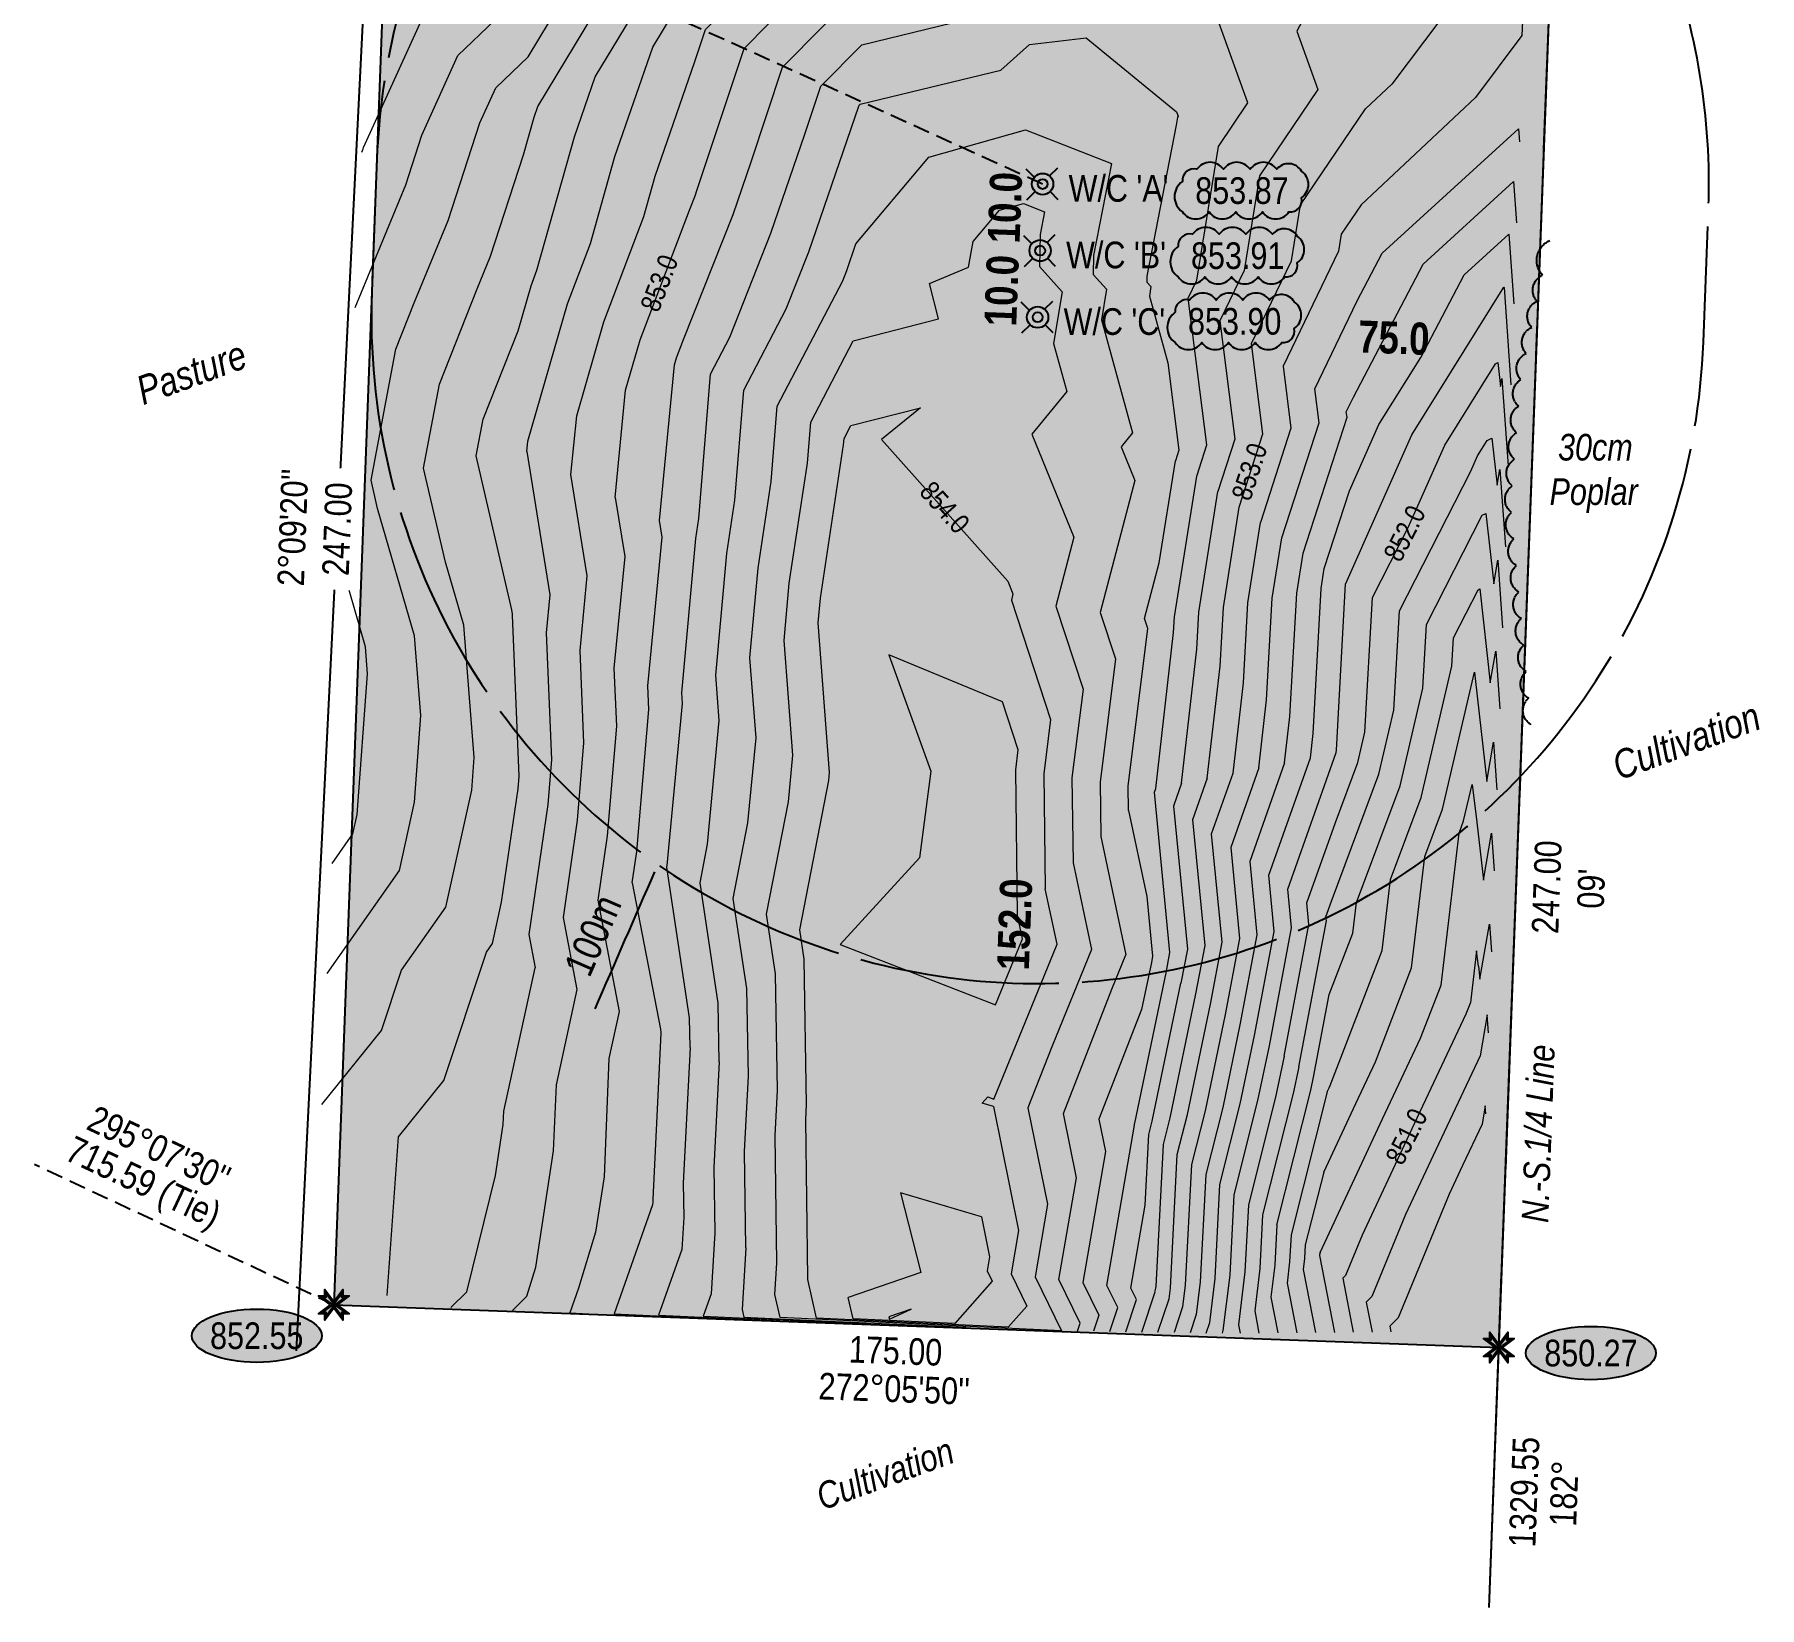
# Model space of a CAD drawing. Extents: x 313466 to 316532, y 5823964 to 5828818.
# Drawn here: x 315777 to 316424, y 5825929 to 5826520 of the extents above; entities that cross this region are included whole.
import ezdxf
from ezdxf.enums import TextEntityAlignment as Align

# ---------------------------------------------------------------- set-up
doc = ezdxf.new("R2010")
doc.units = 0
doc.header["$LTSCALE"] = 5
for name, pattern in [('0', [1, 1, 0]), ('foc-BUFFER', [16.75, 15, -1.75]), ('foc-QUARTERLINE', [33, 25, -3, 2, -3]), ('foc-TIELINE', [1.875, 1.25, -0.625])]:
    doc.linetypes.add(name, pattern=pattern)
for name, color, linetype in [('AS-FENCE', 48, 'foc-FENCE'), ('AUX-BUFFER', 7, 'foc-BUFFER'), ('L-BD', 7, 'Continuous'), ('L-MON', 1, 'Continuous'), ('L-QSEC', 8, 'foc-QUARTERLINE'), ('L-TIE', 7, 'foc-TIELINE'), ('P-ELEVATION', 7, 'Continuous'), ('P-PROPOSED', 10, 'Continuous'), ('P-PROPOSED-H', 21, 'Continuous'), ('T-BUSH', 110, '0'), ('T-BUSH-T', 110, 'Continuous'), ('T-TIE', 201, 'foc-TIELINE')]:
    doc.layers.add(name, color=color, linetype=linetype)
doc.layers.add('C-TOPO-MAJR', color=7, linetype='Continuous', lineweight=15, true_color=0xd3aa5f)
doc.layers.add('C-TOPO-MINR', color=7, linetype='Continuous', lineweight=13, true_color=0xe9d5af)
doc.layers.add('C-TOPO-MAJR-TEXT', color=7, linetype='Continuous', true_color=0x644b1b)
doc.layers.add('T-TEXT', color=48, linetype='Continuous', lineweight=18)
doc.styles.add('80', font='ARIALN.TTF', dxfattribs={"height": 10})
doc.styles.add('80CG', font='ARIALN.TTF', dxfattribs={"height": 10})
doc.styles.add('80L', font='ARIALN.TTF', dxfattribs={"height": 10})
doc.styles.add('80LS', font='ARIALNI.TTF', dxfattribs={"height": 10})
doc.styles.add('BOLD', font='ARIALNB.TTF')
doc.styles.add('foc-LtypeFont', font='ARIALN.TTF', dxfattribs={"height": 7.35})
doc.linetypes.add('foc-FENCE', pattern='A,10,-1,["X",foc-LtypeFont,S=0.2,R=0,X=-0.625,Y=-0.75],-1.24', length=12.24)
doc.linetypes.add('foc-FENCE-NOLINE', pattern='A,0,-6,["X",foc-LtypeFont,S=0.2,R=0,X=-0.625,Y=-0.75],-6.24', length=12.24)
doc.dimstyles.new('CG2011', dxfattribs={"dimscale": 5, "dimtxt": 9, "dimasz": 2, "dimexe": 0.2, "dimexo": 0.0625, "dimgap": 0.5, "dimtad": 0, "dimtih": 1, "dimtoh": 1, "dimzin": 0, "dimdsep": 46, "dimtxsty": '80CG', "dimcen": 0.1, "dimse1": 1, "dimse2": 1, "dimclrd": 256, "dimclrt": 256, "dimaunit": 1, "dimadec": 4, "dimazin": 0, "dimtfac": 0.06, "dimtofl": 0, "dimtmove": 0, "dimatfit": 1, "dimfxl": 0.2, "dimtolj": 1, "dimtzin": 0, "dimlwd": -1, "dimarcsym": 0})

# ---------------------------------------------------------------- blocks, each defined once
blk = doc.blocks.new('TEMP')
h = blk.add_hatch(color=255)
h.dxf.hatch_style = 1
h.paths.add_polyline_path([(0, 0.25), (-0.67, 1.15), (-0.67, 0.67), (-1.15, 0.67), (-0.25, 0), (-1.15, -0.67), (-0.67, -0.67), (-0.67, -1.15), (0, -0.25), (0.67, -1.15), (0.67, -0.67), (1.15, -0.67), (0.25, 0), (1.15, 0.67), (0.67, 0.67), (0.67, 1.15)])
h.paths.add_polyline_path([(0.57, 0.85), (0.57, 0.57), (0.85, 0.57), (0.08, 0), (0.85, -0.57), (0.57, -0.57), (0.57, -0.85), (0, -0.08), (-0.57, -0.85), (-0.57, -0.57), (-0.85, -0.57), (-0.08, 0), (-0.85, 0.57), (-0.57, 0.57), (-0.57, 0.85), (0, 0.08)], flags=16)
h = blk.add_hatch(color=1)
h.dxf.hatch_style = 1
h.paths.add_polyline_path([(0, 0.08), (-0.57, 0.85), (-0.57, 0.57), (-0.85, 0.57), (-0.08, 0), (-0.85, -0.57), (-0.57, -0.57), (-0.57, -0.85), (0, -0.08), (0.57, -0.85), (0.57, -0.57), (0.85, -0.57), (0.08, 0), (0.85, 0.57), (0.57, 0.57), (0.57, 0.85)])
at = {"color": 1}
for p, q in [((-0.08, 0), (0.08, 0)), ((0, 0.08), (0, -0.08))]:
    blk.add_line(p, q, dxfattribs=at)
at = {"color": 255, "flags": 128}
blk.add_lwpolyline([(-0.25, 0), (-1.15, 0.67), (-0.67, 0.67), (-0.67, 1.15), (0, 0.25), (0.67, 1.15), (0.67, 0.67), (1.15, 0.67), (0.25, 0), (1.15, -0.67), (0.67, -0.67), (0.67, -1.15), (0, -0.25), (-0.67, -1.15), (-0.67, -0.67), (-1.15, -0.67)], close=True, dxfattribs=at)
at = {"color": 1, "flags": 128}
blk.add_lwpolyline([(-0.08, 0), (-0.85, 0.57), (-0.57, 0.57), (-0.57, 0.85), (0, 0.08), (0.57, 0.85), (0.57, 0.57), (0.85, 0.57), (0.08, 0), (0.85, -0.57), (0.57, -0.57), (0.57, -0.85), (0, -0.08), (-0.57, -0.85), (-0.57, -0.57), (-0.85, -0.57)], close=True, dxfattribs=at)
blk = doc.blocks.new('we')
at = {"layer": 'P-ELEVATION'}
h = blk.add_hatch(color=111, dxfattribs=at)
h.dxf.hatch_style = 1
edge = h.paths.add_edge_path()
edge.add_ellipse((0, 0), major_axis=(-24.38, 0), ratio=0.410256, start_angle=0, end_angle=360)
at = {"layer": 'P-ELEVATION', "color": 7, "flags": 128}
blk.add_lwpolyline([(0, 0, 12.5, 0, 0), (-12.42, -6.43, 0, 0, 0)], format="xyseb", dxfattribs=at)
at = {"layer": 'P-ELEVATION', "color": 7}
blk.add_ellipse((0, 0), major_axis=(-24.38, 0), ratio=0.410256, dxfattribs=at)
at = {"layer": 'P-ELEVATION', "style": '80'}
blk.add_attdef('ELEVATION', text='', height=10, dxfattribs=at).set_placement((0, 0), align=Align.MIDDLE_CENTER)
blk = doc.blocks.new('WC')
at = {"layer": 'L-MON'}
h = blk.add_hatch(color=255, dxfattribs=at)
h.dxf.hatch_style = 1
edge = h.paths.add_edge_path()
edge.add_arc((0, 0), 0.9, 0, 360)
at = {"layer": 'L-MON', "color": 240, "flags": 128}
for points in [[(-0.62, 0.5), (-1.23, 1.12)], [(0.52, 0.61), (1.13, 1.21)], [(-1.18, -1.18), (-0.56, -0.57)], [(1.16, -1.18), (0.56, -0.57)]]:
    blk.add_lwpolyline(points, dxfattribs=at)
at = {"layer": 'L-MON', "color": 240}
for radius in [0.8, 0.373]:
    blk.add_circle((0, 0), radius, dxfattribs=at)
blk = doc.blocks.new('wa')
at = {"layer": 'P-ELEVATION'}
h = blk.add_hatch(color=111, dxfattribs=at)
h.dxf.hatch_style = 1
edge = h.paths.add_edge_path()
edge.add_arc((-17.35, -4.5), 6.1, 215, 325)
edge.add_arc((-7.35, -4.5), 6.1, 215, 325)
edge.add_arc((2.65, -4.5), 6.1, 215, 325)
edge.add_arc((12.65, -4.5), 6.1, 215, 325)
edge.add_arc((18.14, -3.7), 4.32, 263.43363, 373.43363)
edge.add_arc((18.85, 2.3), 6.1, 305, 415)
edge.add_arc((17.45, 4.39), 5.69, 30.69553, 140.69553)
edge.add_arc((8.05, 4.5), 6.1, 35, 145)
edge.add_arc((-1.95, 4.5), 6.1, 35, 145)
edge.add_arc((-11.95, 4.5), 6.1, 35, 145)
edge.add_arc((-18.04, 3.81), 4.33, 75.42608, 185.42608)
edge.add_arc((-18.36, -2.3), 6.96, 125, 235)
at = {"color": 240, "flags": 128}
blk.add_lwpolyline([(-22.35, -8, 0.520567), (-12.35, -8, 0.520567), (-2.35, -8, 0.520567), (7.65, -8, 0.520567), (17.65, -8, 0.520567), (22.35, -2.7, 0.520567), (22.35, 7.3, 0.520567), (13.05, 8, 0.520567), (3.05, 8, 0.520567), (-6.95, 8, 0.520567), (-16.95, 8, 0.520567), (-22.35, 3.4, 0.520567)], format="xyb", close=True, dxfattribs=at)
at = {"layer": 'P-ELEVATION', "color": 240, "flags": 128}
blk.add_lwpolyline([(0, 0, 12.5, 0, 0), (-12.42, -6.43, 0, 0, 0)], format="xyseb", dxfattribs=at)
at = {"layer": 'P-ELEVATION', "color": 240, "style": '80'}
blk.add_attdef('ELEVATION', text='', height=10, dxfattribs=at).set_placement((0, 0), align=Align.MIDDLE_CENTER)

msp = doc.modelspace()

# ---------------------------------------------------------------- hatches: boundary and pattern name
at = {"layer": 'P-PROPOSED-H'}
h = msp.add_hatch(color=256, dxfattribs=at)
h.dxf.hatch_style = 1
h.paths.add_polyline_path([(315912.689, 5826659.932), (315889.458, 5826042.936), (316326.618, 5826026.929), (316349.84, 5826643.925)])

# ---------------------------------------------------------------- linework, layer by layer
at = {"layer": 'AS-FENCE', "linetype": 'foc-FENCE-NOLINE', "flags": 128}
msp.add_lwpolyline([(316322.947, 5825929.401), (316352.952, 5826726.359)], dxfattribs=at)
at = {"layer": 'AS-FENCE', "flags": 128}
msp.add_lwpolyline([(315988.489, 5826658.345), (315903.979, 5826598.458), (315875.319, 5826025.695)], dxfattribs=at)
at = {"layer": 'AUX-BUFFER', "color": 251, "linetype": 'foc-BUFFER', "flags": 128}
msp.add_lwpolyline([(315903.759, 5826422.904, 1), (316403.35, 5826404.053), (316405.235, 5826454.012, 1), (315905.644, 5826472.863)], format="xyb", close=True, dxfattribs=at)
at = {"layer": 'C-TOPO-MAJR'}
for points, elevation in [([(315922.469, 5826481.753), (315936.065, 5826511.68), (315963.816, 5826538.247), (315970.919, 5826550.051), (315977.672, 5826559.921), (316001.771, 5826600.602), (316035.063, 5826627.436), (316045.388, 5826634.767), (316049.351, 5826638.145), (316078.683, 5826668.92), (316101.456, 5826692.179)], 2130), ([(315995.042, 5826345.874), (315998.976, 5826386.062), (316004.446, 5826404.998), (316022.886, 5826453.581), (316025.052, 5826459.054), (316025.841, 5826461.355), (316043.384, 5826514.343), (316079.768, 5826551.157), (316085.665, 5826557.298), (316088.365, 5826559.236), (316129.624, 5826579.643), (316135.952, 5826584.804), (316158.885, 5826602.573), (316186.441, 5826607.763), (316190.216, 5826607.942), (316202.624, 5826619.765), (316212.2, 5826631.488), (316221.092, 5826639.131), (316247.608, 5826689.21)], 2132.5), ([(316301.539, 5826628.248), (316302.853, 5826627.849), (316328.808, 5826570.476), (316328.57, 5826561.132), (316317.446, 5826542.147), (316286.415, 5826500.91), (316276.529, 5826491.624)], 2132.5), ([(316217.221, 5826240.53), (316222.018, 5826282.575), (316223.228, 5826304.608), (316229.19, 5826342.259), (316238.097, 5826369.758), (316233.784, 5826403.59), (316248.74, 5826434.61), (316252.12, 5826455.597), (316276.529, 5826491.624)], 2132.5), ([(315897.468, 5826417.065), (315916.449, 5826463.18), (315922.469, 5826481.753)], 2130), ([(316292.546, 5826334.539), (316306.296, 5826365.422), (316325.35, 5826395.992), (316326.25, 5826396.452), (316327.247, 5826387.519), (316327.764, 5826390.515), (316330.103, 5826357.705)], 2130), ([(316080.946, 5826368.009), (316083.444, 5826372.801), (316109.633, 5826379.532), (316094.955, 5826367.614), (316142.311, 5826314.506), (316144.308, 5826309.639), (316143.711, 5826307.373), (316158.414, 5826262.579), (316155.866, 5826242.173), (316156.419, 5826198.966)], 2135), ([(316066.889, 5826118.055), (316066.008, 5826172.671), (316064.344, 5826183.616), (316075.232, 5826239.626), (316075.52, 5826242.657), (316071.244, 5826298.788), (316072.094, 5826308.104), (316080.75, 5826365.603), (316080.946, 5826368.009)], 2135), ([(315995.042, 5826345.874), (315998.622, 5826323.718), (315994.585, 5826281.817), (315995.49, 5826260.039), (315992.051, 5826218.891), (315988.538, 5826194.798), (315996.58, 5826152.991)], 2132.5), ([(316246.023, 5826136.21), (316255.363, 5826185.661), (316254.581, 5826193.744), (316265.279, 5826223.961), (316273.686, 5826246.437), (316276.328, 5826257.752), (316279.216, 5826308.363), (316292.546, 5826334.539)], 2130), ([(315888.891, 5826208.514), (315896.673, 5826219.594), (315898.294, 5826226.938), (315902.122, 5826279.689), (315901.317, 5826289.864), (315893.312, 5826317.557)], 2130), ([(316217.221, 5826240.53), (316211.677, 5826224.871), (316216.24, 5826177.743), (316212.826, 5826159.67), (316203.133, 5826113.113), (316200.593, 5826103.07), (316197.845, 5826049.819), (316197.542, 5826048.051)], 2132.5), ([(316136.959, 5826117.386), (316132.754, 5826118.642), (316134.925, 5826121.013), (316137.145, 5826120.149), (316160.822, 5826178.296), (316156.419, 5826198.966)], 2135), ([(316318.954, 5826170.05), (316319.496, 5826165.187), (316323.056, 5826185.807), (316323.798, 5826175.393)], 2127.5), ([(316318.954, 5826170.05), (316318.23, 5826175.72), (316315.947, 5826156.386), (316314.235, 5826151.952), (316292.93, 5826106.88), (316275.279, 5826069.058), (316269.047, 5826053.949), (316268.02, 5826052.907), (316271.944, 5826032.688)], 2127.5), ([(315996.58, 5826152.991), (315992.704, 5826135.311), (315990.89, 5826090.933), (315987.719, 5826070.182), (315981.23, 5826049.19), (315977.98, 5826039.945), (315982.833, 5826039.724)], 2132.5), ([(316246.023, 5826136.21), (316242.835, 5826120.9), (316232.622, 5826080.516), (316231.323, 5826055.351), (316228.917, 5826035.482), (316229.537, 5826032.287)], 2130), ([(316067.35, 5826052.8), (316066.606, 5826112.418), (316066.889, 5826118.055)], 2135), ([(316136.959, 5826117.386), (316146.348, 5826070.816), (316143.575, 5826054.599), (316149.48, 5826042.513), (316142.488, 5826034.587), (316070.623, 5826037.939), (316067.329, 5826052.458), (316067.35, 5826052.8)], 2135), ([(316192.673, 5826032.748), (316197.66, 5826047.81), (316197.542, 5826048.051)], 2132.5)]:
    msp.add_lwpolyline(points, dxfattribs=dict(at, elevation=elevation))
at = {"layer": 'C-TOPO-MINR'}
for points, elevation in [([(315932.387, 5826449.747), (315944.275, 5826486.422), (315950.241, 5826499.555), (315962.419, 5826511.213), (315982.39, 5826544.4), (316001.378, 5826572.149), (316014.32, 5826593.997), (316032.199, 5826608.408), (316060.266, 5826628.335), (316071.037, 5826637.517), (316087.737, 5826655.039), (316123.922, 5826691.996)], 2130.417), ([(315966.028, 5826492.497), (315993.862, 5826538.75), (316025.084, 5826584.378), (316026.869, 5826587.392), (316029.335, 5826589.38), (316075.144, 5826621.903), (316092.724, 5826636.89), (316096.791, 5826641.157), (316146.388, 5826691.813)], 2130.833), ([(316278.389, 5826687.322), (316301.519, 5826657.338), (316319.842, 5826627.794), (316322.802, 5826626.894), (316338.618, 5826591.934), (316335.274, 5826519.128), (316317.785, 5826495.886), (316274.944, 5826455.644), (316267.486, 5826444.636), (316266.453, 5826438.223), (316245.646, 5826395.067), (316248.611, 5826371.814), (316237.17, 5826336.494)], 2132.083), ([(315900.664, 5826477.084), (315921.89, 5826523.806), (315949.005, 5826549.765), (315957.586, 5826560.8), (315967.091, 5826569.848), (315989.222, 5826607.207)], 2129.583), ([(315979.763, 5826481.102), (315987.591, 5826503.617), (316005.333, 5826533.099), (316027.785, 5826565.911), (316041.299, 5826579.983), (316083.705, 5826610.431)], 2131.25), ([(316197.761, 5826582.104), (316217.498, 5826600.91), (316274.069, 5826564.653), (316250.78, 5826520.775), (316258.669, 5826498.904), (316236.754, 5826466.559), (316231.026, 5826430.997), (316221.922, 5826412.113), (316227.584, 5826367.702), (316221.21, 5826348.025)], 2132.917), ([(315994.899, 5826473.738), (316009.154, 5826514.736), (316016.804, 5826527.448), (316026.485, 5826541.596), (316056.088, 5826572.421), (316085.259, 5826593.366)], 2131.667), ([(316020.702, 5826405.105), (316039.274, 5826452.038), (316046.042, 5826471.774), (316057.784, 5826507.24), (316088.187, 5826538.002), (316103.207, 5826541.644), (316121.575, 5826557.829), (316143.053, 5826568.452), (316145.806, 5826570.697), (316155.783, 5826578.427), (316167.77, 5826580.685), (316197.761, 5826582.104)], 2132.917), ([(315956.479, 5826040.863), (315961.924, 5826046.188), (315965.294, 5826057.09), (315971.965, 5826100.745), (315972.974, 5826125.452), (315980.813, 5826161.211), (315975.599, 5826188.318), (315980.913, 5826224.766), (315983.34, 5826253.798), (315981.9, 5826288.447), (315984.601, 5826316.491), (315978.461, 5826354.496), (315980.618, 5826376.532), (315990.787, 5826411.735), (316005.777, 5826451.229), (316010.036, 5826466.373), (316024.992, 5826509.39), (316028.984, 5826521.446), (316036.073, 5826528.619), (316070.876, 5826564.86)], 2132.083), ([(316180.6, 5826032.935), (316183.591, 5826041.97), (316179.553, 5826050.233), (316189.84, 5826110.397), (316189.806, 5826110.564), (316190.027, 5826111.132), (316201.76, 5826167.49), (316203.198, 5826175.104), (316197.376, 5826235.247), (316197.885, 5826236.684), (316204.561, 5826295.198), (316204.885, 5826301.089), (316213.23, 5826353.79), (316217.07, 5826365.647), (316210.06, 5826420.636), (316213.313, 5826427.384), (316221.389, 5826477.52), (316232.476, 5826493.885), (316213.318, 5826547), (316216.837, 5826553.63), (316208.289, 5826559.108), (316205.306, 5826556.267)], 2133.333), ([(316030.821, 5826392.117), (316038.055, 5826405.998), (316053.496, 5826445.022), (316066.243, 5826482.194), (316072.184, 5826500.136), (316087.566, 5826515.7), (316121.456, 5826523.916), (316152.864, 5826551.592)], 2133.333), ([(316067.719, 5826438.006), (316086.444, 5826492.613), (316086.584, 5826493.033), (316086.944, 5826493.398), (316139.704, 5826506.188), (316150.557, 5826515.751), (316171.754, 5826518.276), (316205.683, 5826490.53), (316206.283, 5826488.866), (316206.023, 5826488.482), (316205.542, 5826485.495), (316194.574, 5826428.853), (316194.526, 5826426.661), (316196.071, 5826424.943), (316195.483, 5826421.431), (316202.386, 5826396.309), (316206.557, 5826363.591), (316205.249, 5826359.555)], 2133.75), ([(315942.141, 5826248.317), (315938.217, 5826297.929), (315931.383, 5826321.573), (315923.153, 5826356.902), (315929.138, 5826388.388), (315943.311, 5826424.131), (315948.325, 5826436.314), (315960.673, 5826474.407), (315964.627, 5826488.467), (315966.028, 5826492.497)], 2130.833), ([(316055.883, 5826380.063), (316080.424, 5826427.154), (316081.941, 5826430.99), (316085.386, 5826441.036), (316112.783, 5826473.472), (316148.978, 5826483.785), (316181.215, 5826471.099), (316174.552, 5826436.686), (316174.395, 5826429.556), (316179.421, 5826423.969), (316177.507, 5826412.546), (316189.186, 5826370.04), (316184.884, 5826364.839)], 2134.167), ([(316282.839, 5826437.519), (316333.958, 5826484.124), (316334.306, 5826479.246)], 2131.667), ([(315900.03, 5826475.445), (315900.511, 5826476.613), (315900.664, 5826477.084)], 2129.583), ([(315949.017, 5826178.504), (315952.442, 5826194.024), (315958.637, 5826236.516), (315959.038, 5826241.314), (315956.529, 5826301.706), (315956.561, 5826302.039), (315956.287, 5826303.735), (315942.85, 5826361.415), (315945.484, 5826375.272), (315958.599, 5826408.347), (315963.47, 5826425.21), (315965.692, 5826431.064), (315979.763, 5826481.102)], 2131.25), ([(315961.88, 5826363.118), (315962.26, 5826367.002), (315977.129, 5826418.473), (315985.734, 5826441.146), (315994.899, 5826473.738)], 2131.667), ([(316246.226, 5826246.3), (316248.204, 5826263.642), (316250.742, 5826309.885), (316253.13, 5826324.964), (316269.638, 5826375.926), (316269.371, 5826378.02), (316272.004, 5826383.482), (316298.183, 5826433.424), (316332.148, 5826464.39), (316333.255, 5826448.861)], 2131.25), ([(316061.716, 5826249.144), (316058.432, 5826292.245), (316060.388, 5826313.692), (316067.163, 5826358.697), (316068.415, 5826374.036), (316084.34, 5826404.596), (316116.419, 5826412.84), (316112.947, 5826426.126), (316127.582, 5826432.223), (316129.369, 5826441.879), (316139.273, 5826453.604), (316148.213, 5826456.151), (316156.175, 5826453.018), (316154.529, 5826444.518), (316154.264, 5826432.451), (316162.771, 5826422.995), (316159.53, 5826403.662), (316164.505, 5826385.557), (316151.315, 5826369.608)], 2134.583), ([(315886.981, 5826167.254), (315914.121, 5826205.897), (315919.774, 5826231.51), (315922.131, 5826264.003), (315919.767, 5826293.896), (315905.931, 5826341.765), (315903.456, 5826352.388), (315912.792, 5826401.505), (315919.682, 5826418.88), (315932.387, 5826449.747)], 2130.417), ([(316313.527, 5826429.329), (316330.338, 5826444.655), (316332.204, 5826418.475)], 2130.833), ([(316034.106, 5826262.116), (316032.808, 5826279.158), (316036.975, 5826324.868), (316039.988, 5826344.884), (316043.352, 5826386.09), (316059.239, 5826416.576), (316067.719, 5826438.006)], 2133.75), ([(316236.557, 5826244.377), (316239.476, 5826269.953), (316241.571, 5826308.126), (316245.15, 5826330.729), (316259.124, 5826373.87), (316257.508, 5826386.543), (316273.442, 5826419.591), (316282.839, 5826437.519)], 2131.667), ([(316234.957, 5826144.03), (316242.322, 5826183.022), (316240.28, 5826204.119), (316255.894, 5826248.223), (316256.933, 5826257.33), (316259.914, 5826311.644), (316261.11, 5826319.198), (316270.566, 5826348.39), (316281.616, 5826373.21), (316297.303, 5826398.377), (316313.527, 5826429.329)], 2130.833), ([(316269.128, 5826313.549), (316293.956, 5826369.316), (316328.501, 5826424.74), (316328.519, 5826424.749), (316328.538, 5826424.574), (316328.549, 5826424.633), (316331.153, 5826388.09)], 2130.417), ([(316001.477, 5826201.279), (316003.188, 5826213.016), (316007.641, 5826266.281), (316007.271, 5826275.188), (316012.642, 5826330.944), (316011.623, 5826337.252), (316017.334, 5826395.592), (316018.104, 5826398.26), (316020.702, 5826405.105)], 2132.917), ([(316023.17, 5826139.479), (316022.99, 5826150.594), (316014.394, 5826207.141), (316014.528, 5826207.833), (316020.301, 5826268.602), (316019.995, 5826272.615), (316025.269, 5826330.456), (316026.401, 5826337.978), (316030.821, 5826392.117)], 2133.333), ([(316045.029, 5826128.767), (316044.499, 5826161.632), (316039.369, 5826195.379), (316044.88, 5826223.729), (316047.911, 5826255.63), (316045.62, 5826285.701), (316048.681, 5826319.28), (316053.575, 5826351.79), (316055.883, 5826380.063)], 2134.167), ([(316151.315, 5826369.608), (316167.184, 5826330.932), (316160.371, 5826305.059), (316170.578, 5826273.963), (316166.415, 5826240.625), (316166.823, 5826208.795), (316173.747, 5826176.286)], 2134.583), ([(316251.556, 5826132.3), (316261.884, 5826186.981), (316261.731, 5826188.556), (316263.816, 5826194.443), (316281.628, 5826242.061), (316287.224, 5826266.031), (316289.351, 5826303.296), (316316.065, 5826355.753), (316318.636, 5826361.528), (316322.199, 5826367.245), (316323.981, 5826368.154)], 2129.583), ([(316323.981, 5826368.154), (316325.955, 5826350.463), (316326.979, 5826356.397), (316329.052, 5826327.319)], 2129.583), ([(315961.88, 5826363.118), (315970.581, 5826309.265), (315969.214, 5826295.076), (315971.189, 5826247.556), (315969.775, 5826230.641), (315962.66, 5826181.837), (315965.046, 5826169.43)], 2131.667), ([(316184.884, 5826364.839), (316190.06, 5826352.224), (316177.031, 5826302.744), (316182.741, 5826285.347), (316176.964, 5826239.078), (316177.226, 5826218.623), (316186.673, 5826174.276)], 2134.167), ([(316187.63, 5826228.452), (316187.514, 5826237.53), (316194.905, 5826296.731), (316193.691, 5826300.43), (316199.2, 5826321.352), (316205.249, 5826359.555)], 2133.75), ([(316207.553, 5826238.607), (316213.29, 5826288.887), (316214.056, 5826302.848), (316221.21, 5826348.025)], 2132.917), ([(316243.298, 5826072.997), (316256.069, 5826123.495), (316257.088, 5826128.39), (316262.938, 5826159.362), (316271.823, 5826182.375), (316273.181, 5826193.872), (316289.569, 5826237.684), (316298.121, 5826274.311), (316299.485, 5826298.228), (316320.324, 5826339.148), (316321.712, 5826339.857), (316324.663, 5826313.408), (316326.195, 5826322.279), (316328.001, 5826296.934)], 2129.167), ([(316218.359, 5826155.76), (316222.76, 5826179.063), (316218.828, 5826219.683), (316226.889, 5826242.453), (316230.747, 5826276.264), (316232.399, 5826306.367), (316237.17, 5826336.494)], 2132.083), ([(316240.49, 5826140.12), (316248.843, 5826184.341), (316247.43, 5826198.932), (316265.562, 5826250.146), (316265.662, 5826251.019), (316269.085, 5826313.403), (316269.09, 5826313.433), (316269.128, 5826313.549)], 2130.417), ([(316262.209, 5826122.906), (316262.89, 5826124.365), (316263.308, 5826125.249), (316282.854, 5826175.878), (316286.003, 5826202.543), (316297.511, 5826233.308), (316309.017, 5826282.59), (316309.62, 5826293.161), (316318.83, 5826311.246), (316319.444, 5826311.559)], 2128.75), ([(316319.444, 5826311.559), (316323.372, 5826276.353), (316325.41, 5826288.161), (316326.95, 5826266.549)], 2128.75), ([(316079.483, 5826178.165), (316137.78, 5826155.462), (316147.897, 5826180.306), (316146.015, 5826189.137), (316145.317, 5826243.721), (316146.25, 5826251.195), (316140.347, 5826269.178), (316097.735, 5826286.857)], 2135.417), ([(316097.735, 5826286.857), (316113.53, 5826243.212), (316109.194, 5826210.698), (316079.483, 5826178.165)], 2135.417), ([(316260.874, 5826092.762), (316272.903, 5826118.537), (316280.284, 5826134.15), (316293.885, 5826169.381), (316298.825, 5826211.213), (316305.452, 5826228.931), (316317.46, 5826280.36), (316317.77, 5826277.928), (316322.08, 5826239.298), (316324.625, 5826254.043), (316325.9, 5826236.163)], 2128.333), ([(316034.099, 5826134.123), (316033.745, 5826156.113), (316026.881, 5826201.26), (316029.704, 5826215.781), (316034.106, 5826262.116)], 2133.75), ([(316055.959, 5826123.411), (316055.253, 5826167.152), (316051.856, 5826189.497), (316060.056, 5826231.678), (316061.716, 5826249.144)], 2134.583), ([(315885.004, 5826118.108), (315907.425, 5826145.851), (315914.917, 5826168.491), (315931.569, 5826192.201), (315941.253, 5826236.081), (315942.141, 5826248.317)], 2130.833), ([(316236.557, 5826244.377), (316225.978, 5826214.495), (316229.281, 5826180.383), (316223.891, 5826151.85), (316216.367, 5826115.708), (316211.27, 5826095.552), (316208.938, 5826050.391), (316207.951, 5826042.241), (316204.747, 5826032.561)], 2131.667), ([(316246.226, 5826246.3), (316233.129, 5826209.307), (316235.801, 5826181.702), (316229.424, 5826147.94), (316222.984, 5826117.006), (316216.608, 5826091.793), (316214.535, 5826051.631), (316213.039, 5826039.28), (316210.784, 5826032.467)], 2131.25), ([(316207.553, 5826238.607), (316204.527, 5826230.059), (316209.719, 5826176.424), (316207.293, 5826163.58)], 2132.917), ([(316259.54, 5826062.618), (316282.917, 5826112.708), (316297.259, 5826143.051), (316304.916, 5826162.884), (316311.647, 5826219.884), (316313.394, 5826224.554), (316316.559, 5826238.112), (316318.362, 5826223.989)], 2127.917), ([(316187.63, 5826228.452), (316194.514, 5826196.133), (316196.678, 5826173.784), (316196.227, 5826171.4), (316192.553, 5826153.749), (316176.515, 5826112.662), (316178.967, 5826100.501), (316170.559, 5826051.325), (316176.557, 5826039.05), (316174.563, 5826033.028)], 2133.75), ([(316318.362, 5826223.989), (316320.788, 5826202.242), (316323.841, 5826219.925), (316324.849, 5826205.778)], 2127.917), ([(316001.477, 5826201.279), (316012.039, 5826146.367), (316012.236, 5826145.074), (316012.24, 5826144.835), (316009.118, 5826082.603), (316009.131, 5826081.503), (316009.068, 5826080.472), (315994.671, 5826039.516), (316018.781, 5826038.422)], 2132.917), ([(315909.537, 5826046.505), (315913.737, 5826105.939), (315930.802, 5826127.055), (315946.77, 5826175.305), (315949.017, 5826178.504)], 2131.25), ([(316173.747, 5826176.286), (316158.87, 5826139.751), (316149.934, 5826116.856), (316157.221, 5826080.711), (316152.57, 5826053.508), (316162.476, 5826033.234), (316162.462, 5826033.218), (316056.952, 5826038.14), (316054.984, 5826046.814), (316055.706, 5826058.54), (316055.108, 5826106.455), (316055.959, 5826123.411)], 2134.583), ([(316168.526, 5826033.122), (316169.522, 5826036.129), (316161.564, 5826052.416), (316168.094, 5826090.606), (316163.225, 5826114.759), (316181.431, 5826161.404), (316186.673, 5826174.276)], 2134.167), ([(315933.356, 5826041.945), (315939.433, 5826047.889), (315950.127, 5826091.502), (315953.039, 5826110.558), (315953.245, 5826115.594), (315965.046, 5826169.43)], 2131.667), ([(316188.548, 5826049.142), (316193.89, 5826080.391), (316195.255, 5826106.829), (316196.516, 5826111.815), (316207.293, 5826163.58)], 2132.917), ([(316198.71, 5826032.654), (316202.864, 5826045.202), (316203.342, 5826049.151), (316205.931, 5826099.311), (316209.75, 5826114.41), (316218.359, 5826155.76)], 2132.083), ([(316322.748, 5826145.007), (316322.271, 5826151.689), (316319.62, 5826136.332), (316302.943, 5826101.051), (316291.618, 5826076.785), (316278.936, 5826046.035), (316276.846, 5826043.915), (316279.012, 5826032.755)], 2127.083), ([(316023.17, 5826139.479), (316020.615, 5826088.566), (316020.775, 5826075.762), (316020.036, 5826063.765), (316011.361, 5826039.087), (316054.729, 5826037.12)], 2133.333), ([(316216.82, 5826032.374), (316218.126, 5826036.319), (316220.131, 5826052.871), (316221.946, 5826088.034), (316229.601, 5826118.304), (316234.957, 5826144.03)], 2130.833), ([(316222.857, 5826032.28), (316223.214, 5826033.358), (316225.727, 5826054.111), (316227.284, 5826084.275), (316236.218, 5826119.602), (316240.49, 5826140.12)], 2130.417), ([(316034.099, 5826134.123), (316032.113, 5826094.529), (316032.419, 5826070.022), (316031.005, 5826047.058), (316028.052, 5826038.659), (316090.678, 5826035.817)], 2133.75), ([(316044.063, 5826064.281), (316043.611, 5826100.492), (316045.029, 5826128.767)], 2134.167), ([(316251.556, 5826132.3), (316249.452, 5826122.197), (316237.96, 5826076.757), (316236.919, 5826056.591), (316234.991, 5826040.669), (316236.605, 5826032.354)], 2129.583), ([(316262.209, 5826122.906), (316248.637, 5826069.238), (316248.112, 5826059.071), (316247.139, 5826051.042), (316250.741, 5826032.488)], 2128.75), ([(316321.697, 5826114.622), (316321.487, 5826117.571), (316320.317, 5826110.793), (316312.956, 5826095.222), (316307.958, 5826084.513), (316288.826, 5826038.122), (316285.672, 5826034.924), (316286.08, 5826032.822)], 2126.667), ([(316260.874, 5826092.762), (316253.975, 5826065.479), (316253.708, 5826060.31), (316253.214, 5826056.229), (316257.808, 5826032.554)], 2128.333), ([(316132.447, 5826075.939), (316102.086, 5826085.012), (316109.692, 5826055.031), (316082.496, 5826045.665)], 2135.417), ([(316132.447, 5826075.939), (316135.475, 5826060.92), (316134.581, 5826055.691), (316136.485, 5826051.793), (316122.514, 5826035.955), (316084.294, 5826037.738), (316082.496, 5826045.665)], 2135.417), ([(316243.298, 5826072.997), (316242.515, 5826057.831), (316241.065, 5826045.856), (316243.673, 5826032.421)], 2129.167), ([(316044.063, 5826064.281), (316042.639, 5826041.17), (316043.281, 5826038.34), (316077.761, 5826036.732), (316126.626, 5826034.515)], 2134.167), ([(316259.54, 5826062.618), (316259.313, 5826061.72), (316259.304, 5826061.55), (316259.288, 5826061.416), (316264.876, 5826032.621)], 2127.917), ([(316186.637, 5826032.841), (316190.625, 5826044.89), (316188.548, 5826049.142)], 2132.917)]:
    msp.add_lwpolyline(points, dxfattribs=dict(at, elevation=elevation))
at = {"layer": 'C-TOPO-MINR', "elevation": 2135.833}
msp.add_lwpolyline([(316097.965, 5826037.537), (316106.104, 5826041.363), (316097.75, 5826038.486)], close=True, dxfattribs=at)
at = {"layer": 'L-QSEC'}
msp.add_line((316322.947, 5825929.401), (316352.952, 5826726.359), dxfattribs=at)
at = {"layer": 'L-QSEC', "flags": 128}
msp.add_lwpolyline([(316343.521, 5826476.564), (316352.952, 5826726.359)], dxfattribs=at)
at = {"layer": 'L-TIE'}
msp.add_line((315889.458, 5826042.936), (315777.182, 5826095.59), dxfattribs=at)
at = {"layer": 'P-PROPOSED', "flags": 128}
msp.add_lwpolyline([(315912.689, 5826659.932), (315889.458, 5826042.936), (316326.618, 5826026.929), (316349.84, 5826643.925)], close=True, dxfattribs=at)
at = {"layer": 'T-BUSH', "flags": 128}
msp.add_lwpolyline([(316338.731, 5826260.584, -0.5205671), (316337.809, 5826270.541, -0.5205671), (316336.887, 5826280.497, -0.5205671), (316335.965, 5826290.453, -0.5205671), (316335.042, 5826300.41, -0.5205671), (316334.12, 5826310.366, -0.5205671), (316333.198, 5826320.322, -0.5205671), (316332.276, 5826330.278, -0.5205671), (316331.353, 5826340.235, -0.5205671), (316331.647, 5826350.198, -0.5205671), (316332.454, 5826360.164, -0.5205671), (316333.26, 5826370.131, -0.5205671), (316334.066, 5826380.097, -0.5205671), (316334.872, 5826390.064, -0.5205671), (316336.891, 5826399.855, -0.5205671), (316338.931, 5826409.644, -0.5205671), (316340.972, 5826419.432, -0.5205671), (316343.012, 5826429.221, -0.5205671), (316345.731, 5826442.26, -0.5205671)], format="xyb", dxfattribs=at)
at = {"layer": 'T-TIE', "flags": 128}
msp.add_lwpolyline([(316155.435, 5826463.438), (315889.584, 5826583.993)], dxfattribs=at)

# ---------------------------------------------------------------- block references
at = {"layer": 'L-BD', "xscale": 0.99989257, "yscale": 0.99989257, "zscale": 0.99989257}
for name, p, values in [('wa', (316230.213, 5826460.982), {'ELEVATION': '853.87'}), ('wa', (316228.608, 5826436.571), {'ELEVATION': '853.91'}), ('wa', (316227.488, 5826411.925), {'ELEVATION': '853.90'}), ('we', (315860.578, 5826031.36), {'ELEVATION': '852.55'}), ('we', (316361.156, 5826024.861), {'ELEVATION': '850.27'})]:
    msp.add_blockref(name, p, dxfattribs=at).add_auto_attribs(values)
at = {"layer": 'L-MON', "xscale": 4.99946285, "yscale": 4.99946285, "zscale": 4.99946285}
for p in [(316155.435, 5826463.438), (316154.495, 5826438.458), (316153.554, 5826413.478)]:
    msp.add_blockref('WC', p, dxfattribs=at)
at = {"layer": 'L-MON', "color": 3, "xscale": 4.99946285, "yscale": 4.99946285, "zscale": 4.99946285}
for p in [(315889.458, 5826042.936), (316326.619, 5826026.93)]:
    msp.add_blockref('TEMP', p, dxfattribs=at)

# ---------------------------------------------------------------- texts
at = {"layer": 'AUX-BUFFER', "insert": (315975.568, 5826169.638), "char_height": 10.7488, "attachment_point": 1, "rotation": 66.442357, "style": '80L', "bg_fill": 1, "box_fill_scale": 1.1, "bg_fill_color": 21, "bg_fill_transparency": 0}
msp.add_mtext_dynamic_manual_height_columns('100m', width=6.84691, gutter_width=45, heights=[0], dxfattribs=at)
at = {"layer": 'C-TOPO-MAJR-TEXT', "char_height": 7.4992, "width": 11.37873, "attachment_point": 2, "style": '80L', "bg_fill": 1, "box_fill_scale": 1.1, "bg_fill_color": 21, "bg_fill_transparency": 0}
for s, insert, rotation in [('853.0', (316008.074, 5826427.61), 69.215293), ('853.0', (316229.445, 5826356.689), 72.051546), ('854.0', (316121.529, 5826344.634), 311.723292), ('852.0', (316287.872, 5826334.104), 63.012323), ('851.0', (316288.6, 5826107.836), 63.012323)]:
    msp.add_mtext(s, dxfattribs=dict(at, insert=insert, rotation=rotation))
at = {"layer": 'L-BD', "style": '80L'}
for s, height, rotation, p in [("295°07'30''", 9.99893, 334.8748, (315823.95, 5826101.53)), ('715.59 (Tie)', 9.99893, 334.8748, (315817.581, 5826087.95)), ('175.00', 9.9989, 357.9032, (316100.255, 5826025.712)), ("272°05'50''", 9.99893, 357.9032, (316099.733, 5826011.473)), ('1329.55', 9.9989, 87.8438, (316336.063, 5825972.736)), ('182°', 9.9989, 87.8438, (316351.051, 5825972.172))]:
    msp.add_text(s, height=height, rotation=rotation, dxfattribs=at).set_placement(p, align=Align.MIDDLE)
at = {"layer": 'L-BD', "color": 3, "char_height": 11.9987, "style": 'BOLD', "bg_fill": 1, "box_fill_scale": 1.1, "bg_fill_color": 21, "bg_fill_transparency": 0}
for s, insert, width, attachment_point, rotation in [('10.0', (316135.273, 5826454.807), 13.24508, 2, 87.8376), ('10.0', (316134.014, 5826423.685), 13.24508, 2, 87.8376), ('75.0', (316287.436, 5826411.797), 27.18573, 2, 357.9032), ('152.0', (316144.984, 5826185.698), 13.53352, 5, 87.8376)]:
    msp.add_mtext(s, dxfattribs=dict(at, insert=insert, width=width, attachment_point=attachment_point, rotation=rotation))
at = {"layer": 'L-BD', "char_height": 9.9989, "attachment_point": 1, "style": '80L', "bg_fill": 1, "box_fill_scale": 1.1, "bg_fill_color": 21, "bg_fill_transparency": 0}
for s, width, insert in [("W/C 'A'", 37.01678, (316165.183, 5826466.804)), ("W/C 'B'", 37.01678, (316164.238, 5826441.827)), ("W/C 'C'", 38.82482, (316163.296, 5826416.847))]:
    msp.add_mtext_dynamic_manual_height_columns(s, width=width, gutter_width=50, heights=[0], dxfattribs=dict(at, insert=insert))
at = {"layer": 'L-QSEC', "insert": (316335.125, 5826073.978), "char_height": 9.99893, "attachment_point": 1, "rotation": 87.876983, "style": '80L'}
msp.add_mtext_dynamic_manual_height_columns('{\\fArial Narrow|b0|i1|c0|p34;N.-S.1/4 Line}', width=66.67572, gutter_width=50, heights=[0], dxfattribs=at)
at = {"layer": 'T-BUSH-T', "insert": (316345.301, 5826369.707), "char_height": 9.99893, "attachment_point": 1, "style": '80L'}
msp.add_mtext_dynamic_manual_height_columns('\\pi3.5064;{\\fArial Narrow|b0|i1|c0|p34;30cm\\P\\pi0.32806;Poplar}', width=34.20641, gutter_width=50, heights=[0], dxfattribs=at)
at = {"layer": 'T-TEXT', "style": '80LS'}
for s, height, p in [('Pasture', 10.7488, (315836.065, 5826392.754)), ('Cultivation', 10.74885, (316396.908, 5826254.53)), ('Cultivation', 9.99893, (316096.278, 5825979.619))]:
    msp.add_text(s, height=height, rotation=20, dxfattribs=at).set_placement(p, align=Align.MIDDLE_CENTER)

# ---------------------------------------------------------------- leaders
at = {"layer": 'AUX-BUFFER', "path_type": 1}
msp.add_leader([(316009.804, 5826205.411), (315987.389, 5826154.002)], dimstyle='CG2011', override={"dimasz": 2, "dimgap": 0.5, "dimtad": 0}, dxfattribs=at)

# ---------------------------------------------------------------- next in the draw order: texts
at = {"layer": 'L-BD', "char_height": 9.9989, "attachment_point": 2, "rotation": 87.8438, "style": '80L', "bg_fill": 3, "box_fill_scale": 1.1, "bg_fill_color": 256, "bg_fill_transparency": 0}
for s, insert, width in [("2°09'20''\\P247.00 ", (315869.081, 5826334.802), 43.56053), ("247.00\\P09' ", (316339.551, 5826199.874), 34.57105)]:
    msp.add_mtext(s, dxfattribs=dict(at, insert=insert, width=width))

doc.saveas('drawing.dxf')
